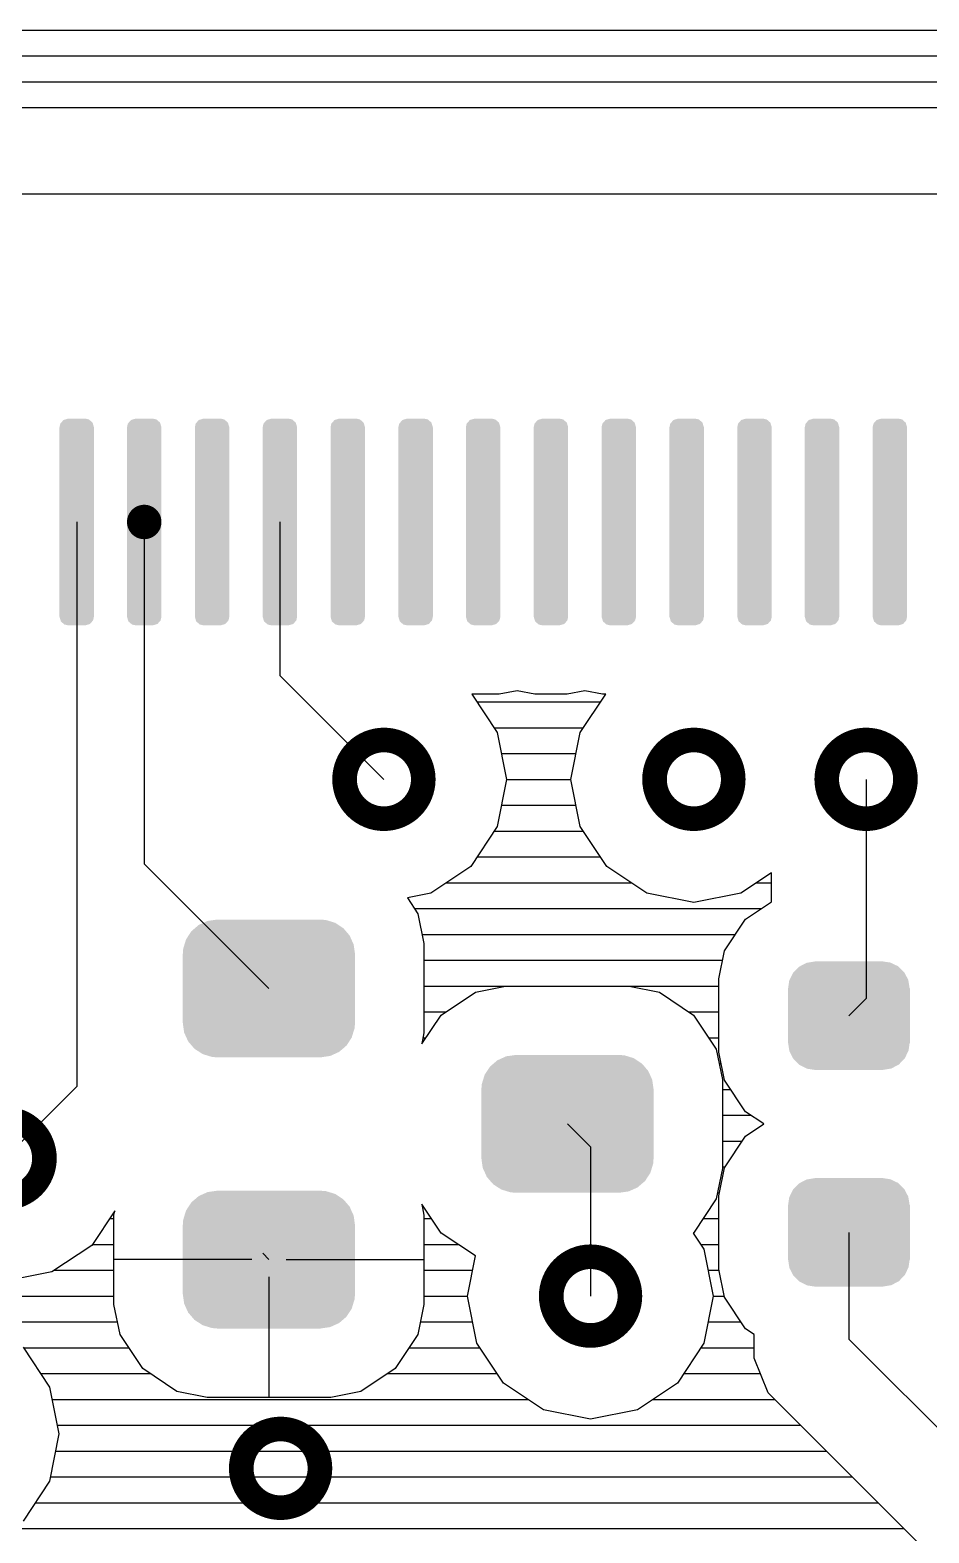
# Model space of a CAD drawing. Extents: x 295 to 953, y 10 to 290.
# Drawn here: x 630.63 to 643.89, y 168.11 to 190.27 of the extents above; entities that cross this region are included whole.
import ezdxf

# ---------------------------------------------------------------- set-up
doc = ezdxf.new("R2010")
doc.units = 0
doc.header["$LTSCALE"] = 5
doc.header["$MEASUREMENT"] = 0
doc.layers.get('0').update_dxf_attribs({"linetype": 'CONTINUOUS', "lineweight": 25})
doc.layers.add('130409_DV-DPH-A6_TOP', color=5, linetype='CONTINUOUS')

msp = doc.modelspace()

# ---------------------------------------------------------------- linework, layer by layer
for points, const_width in [([(632.187, 183.015, 1), (632.441, 183.015, 1)], 0.254), ([(635.269, 179.22, 1), (636.43, 179.22, 1)], 0.363), ([(639.841, 179.22, 1), (641.002, 179.22, 1)], 0.363), ([(642.381, 179.22, 1), (643.542, 179.22, 1)], 0.363), ([(629.681, 173.632, 1), (630.842, 173.632, 1)], 0.363), ([(638.317, 171.6, 1), (639.478, 171.6, 1)], 0.363), ([(633.745, 169.06, 1), (634.906, 169.06, 1)], 0.363)]:
    msp.add_lwpolyline(points, format="xyb", close=True, dxfattribs=dict(const_width=const_width))
for points in [[(631.064, 184.412), (631.076, 184.465), (631.572, 184.412), (631.557, 184.465)], [(631.064, 181.618), (631.064, 184.412), (631.572, 181.618), (631.572, 184.412)], [(631.076, 184.465), (631.089, 184.48), (631.557, 184.465), (631.552, 184.48)], [(631.089, 184.48), (631.123, 184.519), (631.552, 184.48), (631.508, 184.519)], [(631.123, 184.519), (631.151, 184.527), (631.508, 184.519), (631.499, 184.527)], [(631.151, 184.527), (631.191, 184.539), (631.499, 184.527), (631.445, 184.539)], [(632.06, 184.412), (632.072, 184.465), (632.568, 184.412), (632.552, 184.465)], [(632.06, 181.618), (632.06, 184.412), (632.568, 181.618), (632.568, 184.412)], [(632.072, 184.465), (632.085, 184.48), (632.552, 184.465), (632.548, 184.48)], [(632.085, 184.48), (632.119, 184.519), (632.548, 184.48), (632.504, 184.519)], [(632.119, 184.519), (632.146, 184.527), (632.504, 184.519), (632.494, 184.527)], [(632.146, 184.527), (632.187, 184.539), (632.494, 184.527), (632.441, 184.539)], [(633.061, 184.412), (633.072, 184.465), (633.569, 184.412), (633.553, 184.465)], [(633.061, 181.618), (633.061, 184.412), (633.569, 181.618), (633.569, 184.412)], [(633.072, 184.465), (633.085, 184.48), (633.553, 184.465), (633.549, 184.48)], [(633.085, 184.48), (633.119, 184.519), (633.549, 184.48), (633.504, 184.519)], [(633.119, 184.519), (633.147, 184.527), (633.504, 184.519), (633.495, 184.527)], [(633.147, 184.527), (633.188, 184.539), (633.495, 184.527), (633.442, 184.539)], [(634.061, 184.412), (634.073, 184.465), (634.569, 184.412), (634.554, 184.465)], [(634.061, 181.618), (634.061, 184.412), (634.569, 181.618), (634.569, 184.412)], [(634.073, 184.465), (634.086, 184.48), (634.554, 184.465), (634.549, 184.48)], [(634.086, 184.48), (634.12, 184.519), (634.549, 184.48), (634.505, 184.519)], [(634.12, 184.519), (634.148, 184.527), (634.505, 184.519), (634.496, 184.527)], [(634.148, 184.527), (634.188, 184.539), (634.496, 184.527), (634.442, 184.539)], [(635.062, 184.412), (635.074, 184.465), (635.57, 184.412), (635.555, 184.465)], [(635.062, 181.618), (635.062, 184.412), (635.57, 181.618), (635.57, 184.412)], [(635.074, 184.465), (635.087, 184.48), (635.555, 184.465), (635.55, 184.48)], [(635.087, 184.48), (635.121, 184.519), (635.55, 184.48), (635.506, 184.519)], [(635.121, 184.519), (635.148, 184.527), (635.506, 184.519), (635.497, 184.527)], [(635.148, 184.527), (635.189, 184.539), (635.497, 184.527), (635.443, 184.539)], [(636.063, 184.412), (636.075, 184.465), (636.571, 184.412), (636.555, 184.465)], [(636.063, 181.618), (636.063, 184.412), (636.571, 181.618), (636.571, 184.412)], [(636.075, 184.465), (636.088, 184.48), (636.555, 184.465), (636.551, 184.48)], [(636.088, 184.48), (636.122, 184.519), (636.551, 184.48), (636.507, 184.519)], [(636.122, 184.519), (636.149, 184.527), (636.507, 184.519), (636.497, 184.527)], [(636.149, 184.527), (636.19, 184.539), (636.497, 184.527), (636.444, 184.539)], [(637.059, 184.412), (637.07, 184.465), (637.567, 184.412), (637.551, 184.465)], [(637.059, 181.618), (637.059, 184.412), (637.567, 181.618), (637.567, 184.412)], [(637.07, 184.465), (637.083, 184.48), (637.551, 184.465), (637.547, 184.48)], [(637.083, 184.48), (637.117, 184.519), (637.547, 184.48), (637.502, 184.519)], [(637.117, 184.519), (637.145, 184.527), (637.502, 184.519), (637.493, 184.527)], [(637.145, 184.527), (637.186, 184.539), (637.493, 184.527), (637.44, 184.539)], [(638.059, 184.412), (638.071, 184.465), (638.567, 184.412), (638.552, 184.465)], [(638.059, 181.618), (638.059, 184.412), (638.567, 181.618), (638.567, 184.412)], [(638.071, 184.465), (638.084, 184.48), (638.552, 184.465), (638.547, 184.48)], [(638.084, 184.48), (638.118, 184.519), (638.547, 184.48), (638.503, 184.519)], [(638.118, 184.519), (638.146, 184.527), (638.503, 184.519), (638.494, 184.527)], [(638.146, 184.527), (638.186, 184.539), (638.494, 184.527), (638.44, 184.539)], [(639.06, 184.412), (639.072, 184.465), (639.568, 184.412), (639.552, 184.465)], [(639.06, 181.618), (639.06, 184.412), (639.568, 181.618), (639.568, 184.412)], [(639.072, 184.465), (639.085, 184.48), (639.552, 184.465), (639.548, 184.48)], [(639.085, 184.48), (639.119, 184.519), (639.548, 184.48), (639.504, 184.519)], [(639.119, 184.519), (639.146, 184.527), (639.504, 184.519), (639.495, 184.527)], [(639.146, 184.527), (639.187, 184.539), (639.495, 184.527), (639.441, 184.539)], [(640.061, 184.412), (640.073, 184.465), (640.569, 184.412), (640.553, 184.465)], [(640.061, 181.618), (640.061, 184.412), (640.569, 181.618), (640.569, 184.412)], [(640.073, 184.465), (640.086, 184.48), (640.553, 184.465), (640.549, 184.48)], [(640.086, 184.48), (640.12, 184.519), (640.549, 184.48), (640.505, 184.519)], [(640.12, 184.519), (640.147, 184.527), (640.505, 184.519), (640.495, 184.527)], [(640.147, 184.527), (640.188, 184.539), (640.495, 184.527), (640.442, 184.539)], [(641.062, 184.412), (641.073, 184.465), (641.57, 184.412), (641.554, 184.465)], [(641.062, 181.618), (641.062, 184.412), (641.57, 181.618), (641.57, 184.412)], [(641.073, 184.465), (641.086, 184.48), (641.554, 184.465), (641.55, 184.48)], [(641.086, 184.48), (641.12, 184.519), (641.55, 184.48), (641.505, 184.519)], [(641.12, 184.519), (641.148, 184.527), (641.505, 184.519), (641.496, 184.527)], [(641.148, 184.527), (641.189, 184.539), (641.496, 184.527), (641.443, 184.539)], [(642.057, 184.412), (642.069, 184.465), (642.565, 184.412), (642.55, 184.465)], [(642.057, 181.618), (642.057, 184.412), (642.565, 181.618), (642.565, 184.412)], [(642.069, 184.465), (642.082, 184.48), (642.55, 184.465), (642.545, 184.48)], [(642.082, 184.48), (642.116, 184.519), (642.545, 184.48), (642.501, 184.519)], [(642.116, 184.519), (642.144, 184.527), (642.501, 184.519), (642.492, 184.527)], [(642.144, 184.527), (642.184, 184.539), (642.492, 184.527), (642.438, 184.539)], [(643.058, 184.412), (643.07, 184.465), (643.566, 184.412), (643.55, 184.465)], [(643.058, 181.618), (643.058, 184.412), (643.566, 181.618), (643.566, 184.412)], [(643.07, 184.465), (643.083, 184.48), (643.55, 184.465), (643.546, 184.48)], [(643.083, 184.48), (643.117, 184.519), (643.546, 184.48), (643.502, 184.519)], [(643.117, 184.519), (643.144, 184.527), (643.502, 184.519), (643.493, 184.527)], [(643.144, 184.527), (643.185, 184.539), (643.493, 184.527), (643.439, 184.539)], [(631.08, 181.564), (631.064, 181.618), (631.56, 181.564), (631.572, 181.618)], [(631.084, 181.549), (631.08, 181.564), (631.547, 181.549), (631.56, 181.564)], [(631.128, 181.511), (631.084, 181.549), (631.513, 181.511), (631.547, 181.549)], [(631.138, 181.503), (631.128, 181.511), (631.486, 181.503), (631.513, 181.511)], [(632.076, 181.564), (632.06, 181.618), (632.556, 181.564), (632.568, 181.618)], [(632.08, 181.549), (632.076, 181.564), (632.543, 181.549), (632.556, 181.564)], [(632.124, 181.511), (632.08, 181.549), (632.509, 181.511), (632.543, 181.549)], [(632.133, 181.503), (632.124, 181.511), (632.482, 181.503), (632.509, 181.511)], [(633.076, 181.564), (633.061, 181.618), (633.557, 181.564), (633.569, 181.618)], [(633.081, 181.549), (633.076, 181.564), (633.544, 181.549), (633.557, 181.564)], [(633.125, 181.511), (633.081, 181.549), (633.51, 181.511), (633.544, 181.549)], [(633.134, 181.503), (633.125, 181.511), (633.482, 181.503), (633.51, 181.511)], [(634.077, 181.564), (634.061, 181.618), (634.558, 181.564), (634.569, 181.618)], [(634.081, 181.549), (634.077, 181.564), (634.545, 181.549), (634.558, 181.564)], [(634.126, 181.511), (634.081, 181.549), (634.511, 181.511), (634.545, 181.549)], [(634.135, 181.503), (634.126, 181.511), (634.483, 181.503), (634.511, 181.511)], [(635.078, 181.564), (635.062, 181.618), (635.558, 181.564), (635.57, 181.618)], [(635.082, 181.549), (635.078, 181.564), (635.545, 181.549), (635.558, 181.564)], [(635.126, 181.511), (635.082, 181.549), (635.511, 181.511), (635.545, 181.549)], [(635.136, 181.503), (635.126, 181.511), (635.484, 181.503), (635.511, 181.511)], [(636.079, 181.564), (636.063, 181.618), (636.559, 181.564), (636.571, 181.618)], [(636.083, 181.549), (636.079, 181.564), (636.546, 181.549), (636.559, 181.564)], [(636.127, 181.511), (636.083, 181.549), (636.512, 181.511), (636.546, 181.549)], [(636.136, 181.503), (636.127, 181.511), (636.485, 181.503), (636.512, 181.511)], [(637.074, 181.564), (637.059, 181.618), (637.555, 181.564), (637.567, 181.618)], [(637.079, 181.549), (637.074, 181.564), (637.542, 181.549), (637.555, 181.564)], [(637.123, 181.511), (637.079, 181.549), (637.508, 181.511), (637.542, 181.549)], [(637.132, 181.503), (637.123, 181.511), (637.48, 181.503), (637.508, 181.511)], [(638.075, 181.564), (638.059, 181.618), (638.555, 181.564), (638.567, 181.618)], [(638.079, 181.549), (638.075, 181.564), (638.543, 181.549), (638.555, 181.564)], [(638.124, 181.511), (638.079, 181.549), (638.509, 181.511), (638.543, 181.549)], [(638.133, 181.503), (638.124, 181.511), (638.481, 181.503), (638.509, 181.511)], [(639.076, 181.564), (639.06, 181.618), (639.556, 181.564), (639.568, 181.618)], [(639.08, 181.549), (639.076, 181.564), (639.543, 181.549), (639.556, 181.564)], [(639.124, 181.511), (639.08, 181.549), (639.509, 181.511), (639.543, 181.549)], [(639.134, 181.503), (639.124, 181.511), (639.482, 181.503), (639.509, 181.511)], [(640.077, 181.564), (640.061, 181.618), (640.557, 181.564), (640.569, 181.618)], [(640.081, 181.549), (640.077, 181.564), (640.544, 181.549), (640.557, 181.564)], [(640.125, 181.511), (640.081, 181.549), (640.51, 181.511), (640.544, 181.549)], [(640.134, 181.503), (640.125, 181.511), (640.483, 181.503), (640.51, 181.511)], [(641.077, 181.564), (641.062, 181.618), (641.558, 181.564), (641.57, 181.618)], [(641.082, 181.549), (641.077, 181.564), (641.545, 181.549), (641.558, 181.564)], [(641.126, 181.511), (641.082, 181.549), (641.511, 181.511), (641.545, 181.549)], [(641.135, 181.503), (641.126, 181.511), (641.483, 181.503), (641.511, 181.511)], [(642.073, 181.564), (642.057, 181.618), (642.553, 181.564), (642.565, 181.618)], [(642.077, 181.549), (642.073, 181.564), (642.541, 181.549), (642.553, 181.564)], [(642.122, 181.511), (642.077, 181.549), (642.507, 181.511), (642.541, 181.549)], [(642.131, 181.503), (642.122, 181.511), (642.479, 181.503), (642.507, 181.511)], [(643.074, 181.564), (643.058, 181.618), (643.554, 181.564), (643.566, 181.618)], [(643.078, 181.549), (643.074, 181.564), (643.541, 181.549), (643.554, 181.564)], [(643.122, 181.511), (643.078, 181.549), (643.507, 181.511), (643.541, 181.549)], [(643.131, 181.503), (643.122, 181.511), (643.48, 181.503), (643.507, 181.511)], [(631.191, 181.491), (631.138, 181.503), (631.445, 181.491), (631.486, 181.503)], [(632.187, 181.491), (632.133, 181.503), (632.441, 181.491), (632.482, 181.503)], [(633.188, 181.491), (633.134, 181.503), (633.442, 181.491), (633.482, 181.503)], [(634.188, 181.491), (634.135, 181.503), (634.442, 181.491), (634.483, 181.503)], [(635.189, 181.491), (635.136, 181.503), (635.443, 181.491), (635.484, 181.503)], [(636.19, 181.491), (636.136, 181.503), (636.444, 181.491), (636.485, 181.503)], [(637.186, 181.491), (637.132, 181.503), (637.44, 181.491), (637.48, 181.503)], [(638.186, 181.491), (638.133, 181.503), (638.44, 181.491), (638.481, 181.503)], [(639.187, 181.491), (639.134, 181.503), (639.441, 181.491), (639.482, 181.503)], [(640.188, 181.491), (640.134, 181.503), (640.442, 181.491), (640.483, 181.503)], [(641.189, 181.491), (641.135, 181.503), (641.443, 181.491), (641.483, 181.503)], [(642.184, 181.491), (642.131, 181.503), (642.438, 181.491), (642.479, 181.503)], [(643.185, 181.491), (643.131, 181.503), (643.439, 181.491), (643.48, 181.503)], [(633.063, 177.026), (633.118, 177.073), (635.25, 177.026), (635.178, 177.073)], [(633.118, 177.073), (633.187, 177.104), (635.178, 177.073), (635.131, 177.104)], [(633.187, 177.104), (633.249, 177.132), (635.131, 177.104), (635.04, 177.132)], [(633.249, 177.132), (633.348, 177.146), (635.04, 177.132), (634.993, 177.146)], [(633.348, 177.146), (633.391, 177.152), (634.993, 177.146), (634.915, 177.152)], [(632.908, 176.786), (632.931, 176.86), (635.403, 176.786), (635.369, 176.86)], [(632.931, 176.86), (632.968, 176.917), (635.369, 176.86), (635.344, 176.917)], [(632.968, 176.917), (633.009, 176.98), (635.344, 176.917), (635.29, 176.98)], [(633.009, 176.98), (633.063, 177.026), (635.29, 176.98), (635.25, 177.026)], [(632.883, 176.644), (632.889, 176.723), (635.423, 176.644), (635.412, 176.723)], [(632.883, 175.628), (632.883, 176.644), (635.423, 175.628), (635.423, 176.644)], [(632.889, 176.723), (632.908, 176.786), (635.412, 176.723), (635.403, 176.786)], [(641.892, 176.374), (641.97, 176.455), (643.525, 176.374), (643.443, 176.455)], [(641.97, 176.455), (641.985, 176.463), (643.443, 176.455), (643.435, 176.463)], [(641.985, 176.463), (642.082, 176.514), (643.435, 176.463), (643.329, 176.514)], [(642.082, 176.514), (642.106, 176.518), (643.329, 176.514), (643.32, 176.518)], [(642.106, 176.518), (642.207, 176.535), (643.32, 176.518), (643.208, 176.535)], [(641.811, 176.136), (641.827, 176.249), (643.604, 176.136), (643.586, 176.249)], [(641.827, 176.249), (641.833, 176.262), (643.586, 176.249), (643.584, 176.262)], [(641.833, 176.262), (641.882, 176.363), (643.584, 176.262), (643.531, 176.363)], [(641.882, 176.363), (641.892, 176.374), (643.531, 176.363), (643.525, 176.374)], [(641.808, 175.334), (641.808, 176.136), (643.607, 175.334), (643.607, 176.136)], [(632.894, 175.55), (632.883, 175.628), (635.417, 175.55), (635.423, 175.628)], [(632.903, 175.487), (632.894, 175.55), (635.397, 175.487), (635.417, 175.55)], [(632.936, 175.413), (632.903, 175.487), (635.375, 175.413), (635.397, 175.487)], [(632.962, 175.356), (632.936, 175.413), (635.338, 175.356), (635.375, 175.413)], [(633.016, 175.293), (632.962, 175.356), (635.296, 175.293), (635.338, 175.356)], [(641.829, 175.221), (641.811, 175.334), (643.588, 175.221), (643.604, 175.334)], [(633.055, 175.247), (633.016, 175.293), (635.243, 175.247), (635.296, 175.293)], [(633.128, 175.2), (633.055, 175.247), (635.187, 175.2), (635.243, 175.247)], [(633.175, 175.169), (633.128, 175.2), (635.118, 175.169), (635.187, 175.2)], [(633.266, 175.141), (633.175, 175.169), (635.057, 175.141), (635.118, 175.169)], [(633.312, 175.127), (633.266, 175.141), (634.958, 175.127), (635.057, 175.141)], [(633.391, 175.12), (633.312, 175.127), (634.915, 175.12), (634.958, 175.127)], [(637.467, 175.029), (637.523, 175.077), (639.655, 175.029), (639.582, 175.077)], [(637.523, 175.077), (637.592, 175.108), (639.582, 175.077), (639.535, 175.108)], [(637.592, 175.108), (637.653, 175.136), (639.535, 175.108), (639.444, 175.136)], [(637.653, 175.136), (637.752, 175.15), (639.444, 175.136), (639.398, 175.15)], [(637.752, 175.15), (637.795, 175.156), (639.398, 175.15), (639.319, 175.156)], [(641.831, 175.209), (641.829, 175.221), (643.582, 175.209), (643.588, 175.221)], [(641.884, 175.107), (641.831, 175.209), (643.533, 175.107), (643.582, 175.209)], [(641.89, 175.096), (641.884, 175.107), (643.523, 175.096), (643.533, 175.107)], [(641.973, 175.015), (641.89, 175.096), (643.445, 175.015), (643.523, 175.096)], [(637.313, 174.79), (637.335, 174.864), (639.807, 174.79), (639.774, 174.864)], [(637.335, 174.864), (637.372, 174.92), (639.774, 174.864), (639.748, 174.92)], [(637.372, 174.92), (637.414, 174.984), (639.748, 174.92), (639.694, 174.984)], [(637.414, 174.984), (637.467, 175.029), (639.694, 174.984), (639.655, 175.029)], [(641.981, 175.007), (641.973, 175.015), (643.43, 175.007), (643.445, 175.015)], [(642.086, 174.956), (641.981, 175.007), (643.333, 174.956), (643.43, 175.007)], [(642.095, 174.952), (642.086, 174.956), (643.309, 174.952), (643.333, 174.956)], [(642.207, 174.935), (642.095, 174.952), (643.208, 174.935), (643.309, 174.952)], [(637.287, 174.648), (637.293, 174.727), (639.827, 174.648), (639.816, 174.727)], [(637.287, 173.632), (637.287, 174.648), (639.827, 173.632), (639.827, 174.648)], [(637.293, 174.727), (637.313, 174.79), (639.816, 174.727), (639.807, 174.79)], [(637.298, 173.553), (637.287, 173.632), (639.821, 173.553), (639.827, 173.632)], [(637.307, 173.49), (637.298, 173.553), (639.802, 173.49), (639.821, 173.553)], [(637.341, 173.416), (637.307, 173.49), (639.779, 173.416), (639.802, 173.49)], [(637.366, 173.36), (637.341, 173.416), (639.742, 173.36), (639.779, 173.416)], [(637.42, 173.296), (637.366, 173.36), (639.701, 173.296), (639.742, 173.36)], [(641.985, 173.268), (642.082, 173.319), (643.435, 173.268), (643.329, 173.319)], [(642.082, 173.319), (642.106, 173.323), (643.329, 173.319), (643.32, 173.323)], [(642.106, 173.323), (642.207, 173.34), (643.32, 173.323), (643.208, 173.34)], [(633.118, 173.075), (633.187, 173.106), (635.178, 173.075), (635.131, 173.106)], [(633.187, 173.106), (633.249, 173.134), (635.131, 173.106), (635.04, 173.134)], [(633.249, 173.134), (633.348, 173.148), (635.04, 173.134), (634.993, 173.148)], [(633.348, 173.148), (633.391, 173.154), (634.993, 173.148), (634.915, 173.154)], [(637.46, 173.251), (637.42, 173.296), (639.647, 173.251), (639.701, 173.296)], [(637.532, 173.203), (637.46, 173.251), (639.592, 173.203), (639.647, 173.251)], [(637.58, 173.172), (637.532, 173.203), (639.523, 173.172), (639.592, 173.203)], [(637.671, 173.144), (637.58, 173.172), (639.461, 173.144), (639.523, 173.172)], [(637.717, 173.13), (637.671, 173.144), (639.362, 173.13), (639.461, 173.144)], [(637.795, 173.124), (637.717, 173.13), (639.319, 173.124), (639.362, 173.13)], [(641.833, 173.066), (641.882, 173.168), (643.584, 173.066), (643.531, 173.168)], [(641.882, 173.168), (641.892, 173.179), (643.531, 173.168), (643.525, 173.179)], [(641.892, 173.179), (641.97, 173.26), (643.525, 173.179), (643.443, 173.26)], [(641.97, 173.26), (641.985, 173.268), (643.443, 173.26), (643.435, 173.268)], [(632.908, 172.788), (632.931, 172.862), (635.403, 172.788), (635.369, 172.862)], [(632.931, 172.862), (632.968, 172.919), (635.369, 172.862), (635.344, 172.919)], [(632.968, 172.919), (633.009, 172.982), (635.344, 172.919), (635.29, 172.982)], [(633.009, 172.982), (633.063, 173.028), (635.29, 172.982), (635.25, 173.028)], [(633.063, 173.028), (633.118, 173.075), (635.25, 173.028), (635.178, 173.075)], [(641.808, 172.138), (641.808, 172.941), (643.607, 172.138), (643.607, 172.941)], [(641.811, 172.941), (641.827, 173.054), (643.604, 172.941), (643.586, 173.054)], [(641.827, 173.054), (641.833, 173.066), (643.586, 173.054), (643.584, 173.066)], [(632.883, 172.646), (632.889, 172.725), (635.423, 172.646), (635.412, 172.725)], [(632.883, 171.63), (632.883, 172.646), (635.423, 171.63), (635.423, 172.646)], [(632.889, 172.725), (632.908, 172.788), (635.412, 172.725), (635.403, 172.788)], [(641.829, 172.026), (641.811, 172.138), (643.588, 172.026), (643.604, 172.138)], [(641.831, 172.013), (641.829, 172.026), (643.582, 172.013), (643.588, 172.026)], [(641.884, 171.911), (641.831, 172.013), (643.533, 171.911), (643.582, 172.013)], [(641.89, 171.901), (641.884, 171.911), (643.523, 171.901), (643.533, 171.911)], [(641.973, 171.82), (641.89, 171.901), (643.445, 171.82), (643.523, 171.901)], [(641.981, 171.812), (641.973, 171.82), (643.43, 171.812), (643.445, 171.82)], [(642.086, 171.761), (641.981, 171.812), (643.333, 171.761), (643.43, 171.812)], [(642.095, 171.757), (642.086, 171.761), (643.309, 171.757), (643.333, 171.761)], [(642.207, 171.74), (642.095, 171.757), (643.208, 171.74), (643.309, 171.757)], [(632.894, 171.552), (632.883, 171.63), (635.417, 171.552), (635.423, 171.63)], [(632.903, 171.489), (632.894, 171.552), (635.397, 171.489), (635.417, 171.552)], [(632.936, 171.415), (632.903, 171.489), (635.375, 171.415), (635.397, 171.489)], [(632.962, 171.358), (632.936, 171.415), (635.338, 171.358), (635.375, 171.415)], [(633.016, 171.295), (632.962, 171.358), (635.296, 171.295), (635.338, 171.358)], [(633.055, 171.249), (633.016, 171.295), (635.243, 171.249), (635.296, 171.295)], [(633.128, 171.202), (633.055, 171.249), (635.187, 171.202), (635.243, 171.249)], [(633.175, 171.171), (633.128, 171.202), (635.118, 171.171), (635.187, 171.202)], [(633.266, 171.143), (633.175, 171.171), (635.057, 171.143), (635.118, 171.171)], [(633.312, 171.129), (633.266, 171.143), (634.958, 171.129), (635.057, 171.143)], [(633.391, 171.122), (633.312, 171.129), (634.915, 171.122), (634.958, 171.129)]]:
    msp.add_solid(points)
at = {"layer": '130409_DV-DPH-A6_TOP', "color": 7}
for p, q in [((628.626, 190.269), (652.878, 190.269)), ((629.007, 189.888), (652.878, 189.888)), ((629.388, 189.507), (644.77, 189.507)), ((629.769, 189.126), (644.211, 189.126)), ((629.769, 189.126), (644.211, 189.126)), ((629.246, 187.856), (645.502, 187.856)), ((631.318, 183.015), (631.318, 174.689)), ((632.314, 183.015), (632.314, 177.975)), ((634.315, 183.015), (634.315, 180.749)), ((634.315, 180.749), (635.85, 179.22)), ((637.551, 180.475), (637.145, 180.475)), ((637.145, 180.475), (637.521, 179.911)), ((637.816, 180.526), (637.551, 180.475)), ((638.075, 180.475), (637.816, 180.526)), ((638.552, 180.475), (638.075, 180.475)), ((638.811, 180.526), (638.552, 180.475)), ((638.745, 179.911), (639.121, 180.475)), ((639.075, 180.475), (638.811, 180.526)), ((639.121, 180.475), (639.075, 180.475)), ((637.221, 180.363), (639.045, 180.363)), ((637.475, 179.982), (638.791, 179.982)), ((637.521, 179.911), (637.658, 179.22)), ((638.608, 179.22), (638.745, 179.911)), ((637.582, 179.601), (638.684, 179.601)), ((637.658, 179.22), (637.521, 178.524)), ((637.658, 179.22), (638.608, 179.22)), ((638.745, 178.524), (638.608, 179.22)), ((642.962, 179.22), (642.962, 175.989)), ((637.582, 178.839), (638.684, 178.839)), ((637.521, 178.524), (637.13, 177.935)), ((637.475, 178.458), (638.791, 178.458)), ((639.136, 177.935), (638.745, 178.524)), ((632.314, 177.975), (634.153, 176.136)), ((637.221, 178.077), (639.045, 178.077)), ((637.13, 177.935), (636.54, 177.544)), ((639.726, 177.544), (639.136, 177.935)), ((641.565, 177.843), (641.112, 177.544)), ((641.565, 177.412), (641.565, 177.843)), ((636.54, 177.544), (636.195, 177.472)), ((636.764, 177.696), (639.502, 177.696)), ((640.422, 177.406), (639.726, 177.544)), ((641.112, 177.544), (640.422, 177.406)), ((641.336, 177.696), (641.565, 177.696)), ((636.195, 177.472), (636.352, 177.239)), ((636.302, 177.315), (641.417, 177.315)), ((641.184, 177.158), (641.565, 177.412)), ((636.352, 177.239), (636.439, 176.797)), ((640.874, 176.69), (641.184, 177.158)), ((636.413, 176.934), (641.031, 176.934)), ((636.439, 176.797), (636.439, 175.481)), ((640.787, 176.279), (640.874, 176.69)), ((636.439, 176.553), (640.843, 176.553)), ((640.787, 175.197), (640.787, 176.279)), ((636.439, 176.172), (640.787, 176.172)), ((636.693, 175.745), (637.201, 176.081)), ((637.201, 176.081), (637.643, 176.172)), ((637.643, 176.172), (639.467, 176.172)), ((639.467, 176.172), (639.914, 176.081)), ((639.914, 176.081), (640.416, 175.745)), ((642.962, 175.989), (642.708, 175.735)), ((636.408, 175.319), (636.693, 175.745)), ((636.439, 175.791), (636.759, 175.791)), ((640.35, 175.791), (640.787, 175.791)), ((640.416, 175.745), (640.752, 175.242)), ((636.439, 175.481), (636.408, 175.319)), ((636.429, 175.41), (636.469, 175.41)), ((640.64, 175.41), (640.787, 175.41)), ((640.752, 175.242), (640.843, 174.795)), ((640.874, 174.785), (640.787, 175.197)), ((640.797, 175.029), (640.823, 175.029)), ((631.318, 174.689), (630.262, 173.632)), ((640.843, 174.795), (640.843, 173.48)), ((640.843, 174.648), (640.965, 174.648)), ((641.184, 174.318), (640.874, 174.785)), ((640.843, 174.267), (641.26, 174.267)), ((641.453, 174.14), (641.184, 174.318)), ((638.557, 174.14), (638.898, 173.8)), ((641.184, 173.957), (641.453, 174.14)), ((638.898, 173.8), (638.898, 171.6)), ((640.843, 173.886), (641.133, 173.886)), ((640.874, 173.49), (641.184, 173.957)), ((640.843, 173.48), (640.752, 173.033)), ((640.787, 173.078), (640.874, 173.49)), ((640.843, 173.505), (640.879, 173.505)), ((640.772, 173.124), (640.797, 173.124)), ((636.693, 172.53), (636.408, 172.956)), ((636.408, 172.956), (636.439, 172.794)), ((640.752, 173.033), (640.416, 172.53)), ((640.787, 171.996), (640.787, 173.078)), ((631.882, 172.855), (631.542, 172.347)), ((631.806, 172.743), (631.867, 172.743)), ((631.867, 172.794), (631.882, 172.855)), ((631.867, 171.478), (631.867, 172.794)), ((636.439, 172.794), (636.439, 171.478)), ((636.439, 172.743), (636.556, 172.743)), ((640.554, 172.743), (640.787, 172.743)), ((637.201, 172.194), (636.693, 172.53)), ((640.416, 172.53), (640.411, 172.53)), ((640.411, 172.53), (640.569, 172.291)), ((642.708, 172.54), (642.708, 170.965)), ((631.542, 172.347), (630.952, 171.956)), ((631.547, 172.362), (631.867, 172.362)), ((634.153, 172.138), (634.061, 172.235)), ((636.439, 172.362), (636.952, 172.362)), ((640.523, 172.362), (640.787, 172.362)), ((640.569, 172.291), (640.706, 171.6)), ((630.988, 171.981), (631.867, 171.981)), ((633.899, 172.138), (631.867, 172.138)), ((634.407, 172.138), (636.439, 172.138)), ((636.439, 171.981), (637.16, 171.981)), ((637.084, 171.6), (637.201, 172.194)), ((640.63, 171.981), (640.792, 171.981)), ((640.874, 171.585), (640.787, 171.996)), ((630.952, 171.956), (630.262, 171.818)), ((634.153, 171.884), (634.153, 170.106)), ((629.007, 171.6), (631.867, 171.6)), ((636.439, 171.6), (637.084, 171.6)), ((637.221, 170.904), (637.084, 171.6)), ((640.706, 171.6), (640.569, 170.904)), ((640.706, 171.6), (640.869, 171.6)), ((641.184, 171.117), (640.874, 171.585)), ((631.958, 171.036), (631.867, 171.478)), ((636.439, 171.478), (636.352, 171.036)), ((629.972, 171.219), (631.923, 171.219)), ((636.388, 171.219), (637.16, 171.219)), ((640.63, 171.219), (641.118, 171.219)), ((641.311, 171.036), (641.184, 171.117)), ((632.294, 170.533), (631.958, 171.036)), ((636.352, 171.036), (636.017, 170.533)), ((637.612, 170.315), (637.221, 170.904)), ((640.569, 170.904), (640.178, 170.315)), ((641.311, 170.686), (641.311, 171.036)), ((642.708, 170.965), (644.613, 169.06)), ((630.526, 170.848), (630.917, 170.259)), ((630.531, 170.838), (632.09, 170.838)), ((636.22, 170.838), (637.267, 170.838)), ((640.523, 170.838), (641.311, 170.838)), ((641.519, 170.173), (641.311, 170.686)), ((630.79, 170.457), (632.41, 170.457)), ((632.796, 170.193), (632.294, 170.533)), ((636.017, 170.533), (635.509, 170.193)), ((635.9, 170.457), (637.521, 170.457)), ((640.269, 170.457), (641.402, 170.457)), ((630.917, 170.259), (631.054, 169.568)), ((638.202, 169.924), (637.612, 170.315)), ((640.178, 170.315), (639.588, 169.924)), ((630.952, 170.076), (637.978, 170.076)), ((633.244, 170.106), (632.796, 170.193)), ((635.067, 170.106), (633.244, 170.106)), ((635.509, 170.193), (635.067, 170.106)), ((639.812, 170.076), (641.62, 170.076)), ((641.915, 169.776), (641.519, 170.173)), ((638.898, 169.786), (638.202, 169.924)), ((639.588, 169.924), (638.898, 169.786)), ((643.424, 168.268), (641.915, 169.776)), ((631.054, 169.568), (630.917, 168.872)), ((631.029, 169.695), (642.001, 169.695)), ((631.003, 169.314), (642.382, 169.314)), ((630.917, 168.872), (630.526, 168.283)), ((630.927, 168.933), (642.763, 168.933)), ((630.704, 168.552), (643.144, 168.552)), ((643.82, 167.871), (643.424, 168.268)), ((630.353, 168.171), (643.525, 168.171))]:
    msp.add_line(p, q, dxfattribs=at)

doc.saveas('drawing.dxf')
